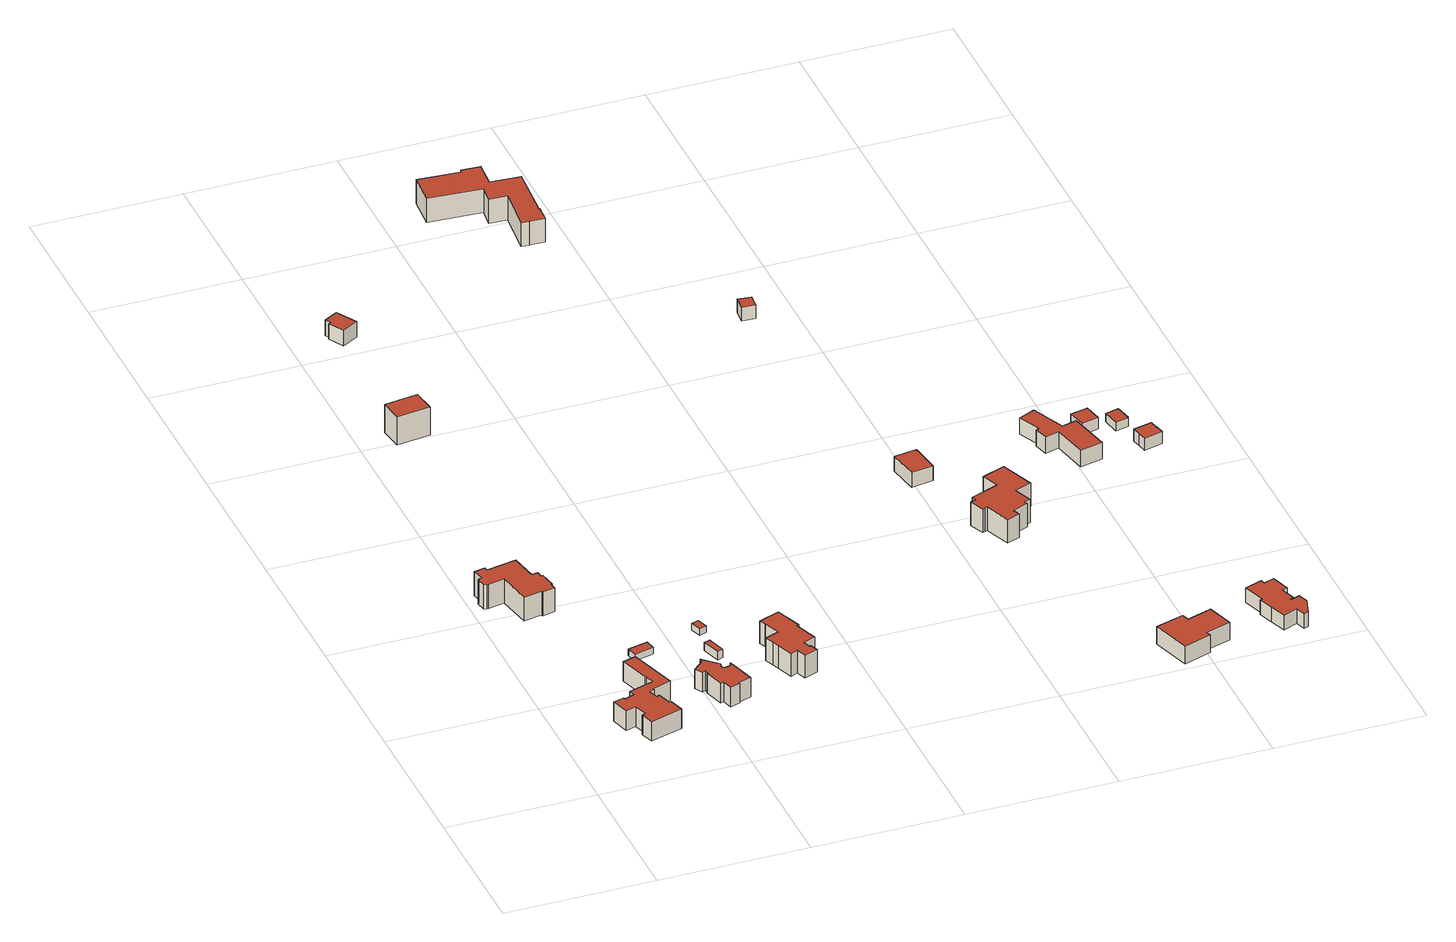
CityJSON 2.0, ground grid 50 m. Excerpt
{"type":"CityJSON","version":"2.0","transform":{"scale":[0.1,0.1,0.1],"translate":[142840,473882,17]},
"CityObjects":{
"building1":{"type":"Building","attributes":{"b3_dak_type":"slanted","b3_h_dak_50p":27.46,"b3_h_dak_70p":29.68,"b3_h_dak_max":32.9,"b3_h_dak_min":24.1,"b3_h_maaiveld":22.57,"b3_kas_warenhuis":false,"b3_mutatie_ahn3_ahn4":false,"b3_reconstructie_onvolledig":false,"b3_rmse_lod12":2.76,"b3_rmse_lod13":1.72,"b3_rmse_lod22":0.23,"b3_val3dity_lod12":"[]","b3_val3dity_lod13":"[]","b3_val3dity_lod22":"[]","b3_volume_lod12":1932.84,"b3_volume_lod13":1721.57,"b3_volume_lod22":1518.08,"geconstateerd":false,"oorspronkelijkbouwjaar":1938,"status":"Pand in gebruik"},"children":["building1-1"]},
"building1-1":{"type":"BuildingPart","parents":["building1"],"geometry":[{"type":"Solid","lod":"1.2","boundaries":[[[[0,1,2,3,4,5,6,7,8,9,10,11,12,13,14,15,16,17,18,19,20,21,22,23]],[[24,21,20,25]],[[25,20,19,26]],[[26,19,18,27]],[[27,18,17,28]],[[29,22,21,24]],[[30,1,0,31]],[[28,17,16,32]],[[33,7,6,34]],[[32,16,15,35]],[[36,8,7,33]],[[35,15,14,37]],[[37,14,13,38]],[[39,11,10,40]],[[40,10,9,41]],[[38,13,12,42]],[[42,12,11,39]],[[43,2,1,30]],[[41,9,8,36]],[[34,6,5,44]],[[44,5,4,45]],[[45,4,3,46]],[[46,3,2,43]],[[31,0,23,47]],[[47,23,22,29]],[[47,29,24,25,26,27,28,32,35,37,38,42,39,40,41,36,33,34,44,45,46,43,30,31]]]],"semantics":{"surfaces":[{"type":"GroundSurface"},{"type":"WallSurface","on_footprint_edge":true},{"type":"RoofSurface"}],"values":[[0,1,1,1,1,1,1,1,1,1,1,1,1,1,1,1,1,1,1,1,1,1,1,1,1,2]]}}]},
"building2":{"type":"Building","attributes":{"b3_dak_type":"slanted","b3_h_dak_50p":30.79,"b3_h_dak_70p":31.94,"b3_h_dak_max":34.49,"b3_h_dak_min":26.42,"b3_h_maaiveld":23.3,"b3_kas_warenhuis":false,"b3_mutatie_ahn3_ahn4":false,"b3_reconstructie_onvolledig":false,"b3_rmse_lod12":2.21,"b3_rmse_lod13":2.01,"b3_rmse_lod22":0.252,"b3_val3dity_lod12":"[]","b3_val3dity_lod13":"[]","b3_val3dity_lod22":"[]","b3_volume_lod12":1995.86,"b3_volume_lod13":1977.35,"b3_volume_lod22":1734.51,"geconstateerd":false,"oorspronkelijkbouwjaar":1918,"status":"Pand in gebruik"},"children":["building2-1"]},
"building2-1":{"type":"BuildingPart","parents":["building2"],"geometry":[{"type":"Solid","lod":"1.2","boundaries":[[[[48,49,50,51,52,53,54,55,56,57,58,59,60,61,62,63,64,65,66,67,68]],[[69,63,62,70]],[[71,68,67,72]],[[73,49,48,74]],[[75,56,55,76]],[[77,52,51,78]],[[78,51,50,79]],[[72,67,66,80]],[[80,66,65,81]],[[82,61,60,83]],[[70,62,61,82]],[[81,65,64,84]],[[84,64,63,69]],[[83,60,59,85]],[[86,54,53,87]],[[76,55,54,86]],[[85,59,58,88]],[[89,57,56,75]],[[88,58,57,89]],[[87,53,52,77]],[[79,50,49,73]],[[74,48,68,71]],[[74,71,72,80,81,84,69,70,82,83,85,88,89,75,76,86,87,77,78,79,73]]]],"semantics":{"surfaces":[{"type":"GroundSurface"},{"type":"WallSurface","on_footprint_edge":true},{"type":"RoofSurface"}],"values":[[0,1,1,1,1,1,1,1,1,1,1,1,1,1,1,1,1,1,1,1,1,1,2]]}}]},
"building3":{"type":"Building","attributes":{"b3_dak_type":"multiple horizontal","b3_h_dak_50p":24.87,"b3_h_dak_70p":24.9,"b3_h_dak_max":25.08,"b3_h_dak_min":24.71,"b3_h_maaiveld":22.46,"b3_kas_warenhuis":false,"b3_mutatie_ahn3_ahn4":false,"b3_reconstructie_onvolledig":false,"b3_rmse_lod12":0.0521,"b3_rmse_lod13":0.0521,"b3_rmse_lod22":0.0312,"b3_val3dity_lod12":"[]","b3_val3dity_lod13":"[]","b3_val3dity_lod22":"[]","b3_volume_lod12":57.89,"b3_volume_lod13":57.89,"b3_volume_lod22":57.48,"geconstateerd":false,"oorspronkelijkbouwjaar":1938,"status":"Pand in gebruik"},"children":["building3-1"]},
"building3-1":{"type":"BuildingPart","parents":["building3"],"geometry":[{"type":"Solid","lod":"1.2","boundaries":[[[[90,91,92,93]],[[94,91,90,95]],[[96,92,91,94]],[[95,90,93,97]],[[97,93,92,96]],[[97,96,94,95]]]],"semantics":{"surfaces":[{"type":"GroundSurface"},{"type":"WallSurface","on_footprint_edge":true},{"type":"RoofSurface"}],"values":[[0,1,1,1,1,2]]}}]},
"building4":{"type":"Building","attributes":{"b3_dak_type":"slanted","b3_h_dak_50p":28.31,"b3_h_dak_70p":29.07,"b3_h_dak_max":32.61,"b3_h_dak_min":24.62,"b3_h_maaiveld":22.3,"b3_kas_warenhuis":false,"b3_mutatie_ahn3_ahn4":false,"b3_reconstructie_onvolledig":false,"b3_rmse_lod12":2.02,"b3_rmse_lod13":2.02,"b3_rmse_lod22":0.365,"b3_val3dity_lod12":"[]","b3_val3dity_lod13":"[]","b3_val3dity_lod22":"[]","b3_volume_lod12":859.5,"b3_volume_lod13":859.5,"b3_volume_lod22":766.07,"geconstateerd":false,"oorspronkelijkbouwjaar":1936,"status":"Pand in gebruik"},"children":["building4-1"]},
"building4-1":{"type":"BuildingPart","parents":["building4"],"geometry":[{"type":"Solid","lod":"1.2","boundaries":[[[[98,99,100,101,102,103,104,105,106,107,108,109,110,111,112,113,114,115,116]],[[117,115,114,118]],[[119,111,110,120]],[[120,110,109,121]],[[122,112,111,119]],[[123,108,107,124]],[[121,109,108,123]],[[125,103,102,126]],[[124,107,106,127]],[[126,102,101,128]],[[127,106,105,129]],[[130,113,112,122]],[[118,114,113,130]],[[131,116,115,117]],[[132,100,99,133]],[[128,101,100,132]],[[134,98,116,131]],[[135,104,103,125]],[[129,105,104,135]],[[133,99,98,134]],[[133,134,131,117,118,130,122,119,120,121,123,124,127,129,135,125,126,128,132]]]],"semantics":{"surfaces":[{"type":"GroundSurface"},{"type":"WallSurface","on_footprint_edge":true},{"type":"RoofSurface"}],"values":[[0,1,1,1,1,1,1,1,1,1,1,1,1,1,1,1,1,1,1,1,2]]}}]},
"building5":{"type":"Building","attributes":{"b3_dak_type":"multiple horizontal","b3_h_dak_50p":25.22,"b3_h_dak_70p":25.24,"b3_h_dak_max":25.36,"b3_h_dak_min":25,"b3_h_maaiveld":22.24,"b3_kas_warenhuis":false,"b3_mutatie_ahn3_ahn4":false,"b3_reconstructie_onvolledig":false,"b3_rmse_lod12":0.0523,"b3_rmse_lod13":0.0523,"b3_rmse_lod22":0.0456,"b3_val3dity_lod12":"[]","b3_val3dity_lod13":"[]","b3_val3dity_lod22":"[]","b3_volume_lod12":41.6,"b3_volume_lod13":41.6,"b3_volume_lod22":41.33,"geconstateerd":false,"oorspronkelijkbouwjaar":2020,"status":"Pand in gebruik"},"children":["building5-1"]},
"building5-1":{"type":"BuildingPart","parents":["building5"],"geometry":[{"type":"Solid","lod":"1.2","boundaries":[[[[136,137,138,139]],[[140,137,136,141]],[[141,136,139,142]],[[143,138,137,140]],[[142,139,138,143]],[[142,143,140,141]]]],"semantics":{"surfaces":[{"type":"GroundSurface"},{"type":"WallSurface","on_footprint_edge":true},{"type":"RoofSurface"}],"values":[[0,1,1,1,1,2]]}}]},
"building6":{"type":"Building","attributes":{"b3_dak_type":"multiple horizontal","b3_h_dak_50p":30.18,"b3_h_dak_70p":30.24,"b3_h_dak_max":30.89,"b3_h_dak_min":26.94,"b3_h_maaiveld":19.86,"b3_kas_warenhuis":false,"b3_mutatie_ahn3_ahn4":false,"b3_reconstructie_onvolledig":false,"b3_rmse_lod12":0.431,"b3_rmse_lod13":0.431,"b3_rmse_lod22":0.425,"b3_val3dity_lod12":"[]","b3_val3dity_lod13":"[]","b3_val3dity_lod22":"[]","b3_volume_lod12":918.73,"b3_volume_lod13":918.73,"b3_volume_lod22":917.4,"geconstateerd":false,"oorspronkelijkbouwjaar":2015,"status":"Pand in gebruik"},"children":["building6-1"]},
"building6-1":{"type":"BuildingPart","parents":["building6"],"geometry":[{"type":"Solid","lod":"1.2","boundaries":[[[[144,145,146,147]],[[148,145,144,149]],[[149,144,147,150]],[[151,146,145,148]],[[150,147,146,151]],[[150,151,148,149]]]],"semantics":{"surfaces":[{"type":"GroundSurface"},{"type":"WallSurface","on_footprint_edge":true},{"type":"RoofSurface"}],"values":[[0,1,1,1,1,2]]}}]},
"building7":{"type":"Building","attributes":{"b3_dak_type":"multiple horizontal","b3_h_dak_50p":24.45,"b3_h_dak_70p":24.47,"b3_h_dak_max":24.6,"b3_h_dak_min":24.37,"b3_h_maaiveld":22.13,"b3_kas_warenhuis":false,"b3_mutatie_ahn3_ahn4":false,"b3_reconstructie_onvolledig":false,"b3_rmse_lod12":0.0504,"b3_rmse_lod13":0.0504,"b3_rmse_lod22":0.0187,"b3_val3dity_lod12":"[]","b3_val3dity_lod13":"[]","b3_val3dity_lod22":"[]","b3_volume_lod12":24.43,"b3_volume_lod13":24.43,"b3_volume_lod22":24.09,"geconstateerd":false,"oorspronkelijkbouwjaar":2014,"status":"Pand in gebruik"},"children":["building7-1"]},
"building7-1":{"type":"BuildingPart","parents":["building7"],"geometry":[{"type":"Solid","lod":"1.2","boundaries":[[[[152,153,154,155]],[[156,153,152,157]],[[157,152,155,158]],[[159,154,153,156]],[[158,155,154,159]],[[158,159,156,157]]]],"semantics":{"surfaces":[{"type":"GroundSurface"},{"type":"WallSurface","on_footprint_edge":true},{"type":"RoofSurface"}],"values":[[0,1,1,1,1,2]]}}]},
"building8":{"type":"Building","attributes":{"b3_dak_type":"slanted","b3_h_dak_50p":28.88,"b3_h_dak_70p":29.24,"b3_h_dak_max":30,"b3_h_dak_min":25.81,"b3_h_maaiveld":23.67,"b3_kas_warenhuis":false,"b3_mutatie_ahn3_ahn4":false,"b3_reconstructie_onvolledig":false,"b3_rmse_lod12":1.18,"b3_rmse_lod13":1.18,"b3_rmse_lod22":0.194,"b3_val3dity_lod12":"[]","b3_val3dity_lod13":"[]","b3_val3dity_lod22":"[]","b3_volume_lod12":266.67,"b3_volume_lod13":266.67,"b3_volume_lod22":213.9,"geconstateerd":false,"oorspronkelijkbouwjaar":2003,"status":"Pand in gebruik"},"children":["building8-1"]},
"building8-1":{"type":"BuildingPart","parents":["building8"],"geometry":[{"type":"Solid","lod":"1.2","boundaries":[[[[160,161,162,163,164,165]],[[166,161,160,167]],[[168,164,163,169]],[[170,165,164,168]],[[167,160,165,170]],[[169,163,162,171]],[[171,162,161,166]],[[171,166,167,170,168,169]]]],"semantics":{"surfaces":[{"type":"GroundSurface"},{"type":"WallSurface","on_footprint_edge":true},{"type":"RoofSurface"}],"values":[[0,1,1,1,1,1,1,2]]}}]},
"building9":{"type":"Building","attributes":{"b3_dak_type":"slanted","b3_h_dak_50p":28.05,"b3_h_dak_70p":29.94,"b3_h_dak_max":32.01,"b3_h_dak_min":22.14,"b3_h_maaiveld":21.81,"b3_kas_warenhuis":false,"b3_mutatie_ahn3_ahn4":false,"b3_reconstructie_onvolledig":false,"b3_rmse_lod12":2.98,"b3_rmse_lod13":1.12,"b3_rmse_lod22":0.224,"b3_val3dity_lod12":"[]","b3_val3dity_lod13":"[]","b3_val3dity_lod22":"[]","b3_volume_lod12":1630.46,"b3_volume_lod13":1348.46,"b3_volume_lod22":1246.52,"geconstateerd":false,"oorspronkelijkbouwjaar":1934,"status":"Pand in gebruik"},"children":["building9-1"]},
"building9-1":{"type":"BuildingPart","parents":["building9"],"geometry":[{"type":"Solid","lod":"1.2","boundaries":[[[[172,173,174,175,176,177,178,179,180,181,182,183,184,185,186,187,188,189,190]],[[191,187,186,192]],[[192,186,185,193]],[[194,188,187,191]],[[195,189,188,194]],[[196,182,181,197]],[[198,190,189,195]],[[199,183,182,196]],[[200,184,183,199]],[[193,185,184,200]],[[197,181,180,201]],[[201,180,179,202]],[[202,179,178,203]],[[204,176,175,205]],[[205,175,174,206]],[[203,178,177,207]],[[207,177,176,204]],[[208,172,190,198]],[[206,174,173,209]],[[209,173,172,208]],[[209,208,198,195,194,191,192,193,200,199,196,197,201,202,203,207,204,205,206]]]],"semantics":{"surfaces":[{"type":"GroundSurface"},{"type":"WallSurface","on_footprint_edge":true},{"type":"RoofSurface"}],"values":[[0,1,1,1,1,1,1,1,1,1,1,1,1,1,1,1,1,1,1,1,2]]}}]},
"building10":{"type":"Building","attributes":{"b3_dak_type":"slanted","b3_h_dak_50p":28.33,"b3_h_dak_70p":30.51,"b3_h_dak_max":33.25,"b3_h_dak_min":24.98,"b3_h_maaiveld":21.78,"b3_kas_warenhuis":false,"b3_mutatie_ahn3_ahn4":false,"b3_reconstructie_onvolledig":false,"b3_rmse_lod12":3.51,"b3_rmse_lod13":1.2,"b3_rmse_lod22":0.071,"b3_val3dity_lod12":"[]","b3_val3dity_lod13":"[]","b3_val3dity_lod22":"[]","b3_volume_lod12":3918.41,"b3_volume_lod13":3126.68,"b3_volume_lod22":2864.47,"geconstateerd":false,"oorspronkelijkbouwjaar":1920,"status":"Pand in gebruik"},"children":["building10-1"]},
"building10-1":{"type":"BuildingPart","parents":["building10"],"geometry":[{"type":"Solid","lod":"1.2","boundaries":[[[[210,211,212,213,214,215,216,217,218,219,220,221,222,223,224,225]],[[226,224,223,227]],[[228,216,215,229]],[[230,217,216,228]],[[231,218,217,230]],[[232,211,210,233]],[[233,210,225,234]],[[229,215,214,235]],[[236,213,212,237]],[[235,214,213,236]],[[237,212,211,232]],[[238,222,221,239]],[[239,221,220,240]],[[227,223,222,238]],[[240,220,219,241]],[[241,219,218,231]],[[234,225,224,226]],[[234,226,227,238,239,240,241,231,230,228,229,235,236,237,232,233]]]],"semantics":{"surfaces":[{"type":"GroundSurface"},{"type":"WallSurface","on_footprint_edge":true},{"type":"RoofSurface"}],"values":[[0,1,1,1,1,1,1,1,1,1,1,1,1,1,1,1,1,2]]}}]},
"building11":{"type":"Building","attributes":{"b3_dak_type":"slanted","b3_h_dak_50p":24.63,"b3_h_dak_70p":25.18,"b3_h_dak_max":26.44,"b3_h_dak_min":23.43,"b3_h_maaiveld":19.76,"b3_kas_warenhuis":false,"b3_mutatie_ahn3_ahn4":false,"b3_reconstructie_onvolledig":false,"b3_rmse_lod12":0.93,"b3_rmse_lod13":0.93,"b3_rmse_lod22":0.0324,"b3_val3dity_lod12":"[]","b3_val3dity_lod13":"[]","b3_val3dity_lod22":"[]","b3_volume_lod12":426.34,"b3_volume_lod13":426.34,"b3_volume_lod22":391.18,"geconstateerd":false,"oorspronkelijkbouwjaar":2020,"status":"Pand in gebruik"},"children":["building11-1"]},
"building11-1":{"type":"BuildingPart","parents":["building11"],"geometry":[{"type":"Solid","lod":"1.2","boundaries":[[[[242,243,244,245,246,247]],[[248,242,247,249]],[[250,245,244,251]],[[251,244,243,252]],[[249,247,246,253]],[[253,246,245,250]],[[252,243,242,248]],[[252,248,249,253,250,251]]]],"semantics":{"surfaces":[{"type":"GroundSurface"},{"type":"WallSurface","on_footprint_edge":true},{"type":"RoofSurface"}],"values":[[0,1,1,1,1,1,1,2]]}}]},
"building12":{"type":"Building","attributes":{"b3_dak_type":"slanted","b3_h_dak_50p":26.9,"b3_h_dak_70p":28.19,"b3_h_dak_max":31.18,"b3_h_dak_min":20.78,"b3_h_maaiveld":19.72,"b3_kas_warenhuis":false,"b3_mutatie_ahn3_ahn4":false,"b3_reconstructie_onvolledig":false,"b3_rmse_lod12":2.63,"b3_rmse_lod13":1.94,"b3_rmse_lod22":0.155,"b3_val3dity_lod12":"[]","b3_val3dity_lod13":"[]","b3_val3dity_lod22":"[]","b3_volume_lod12":2363.93,"b3_volume_lod13":2266.76,"b3_volume_lod22":1996.32,"geconstateerd":false,"oorspronkelijkbouwjaar":1937,"status":"Pand in gebruik"},"children":["building12-1"]},
"building12-1":{"type":"BuildingPart","parents":["building12"],"geometry":[{"type":"Solid","lod":"1.2","boundaries":[[[[254,255,256,257,258,259,260,261,262,263,264,265,266,267,268,269,270]],[[271,264,263,272]],[[272,263,262,273]],[[274,265,264,271]],[[275,266,265,274]],[[276,268,267,277]],[[277,267,266,275]],[[278,255,254,279]],[[280,256,255,278]],[[273,262,261,281]],[[281,261,260,282]],[[282,260,259,283]],[[283,259,258,284]],[[284,258,257,285]],[[279,254,270,286]],[[285,257,256,280]],[[287,269,268,276]],[[286,270,269,287]],[[286,287,276,277,275,274,271,272,273,281,282,283,284,285,280,278,279]]]],"semantics":{"surfaces":[{"type":"GroundSurface"},{"type":"WallSurface","on_footprint_edge":true},{"type":"RoofSurface"}],"values":[[0,1,1,1,1,1,1,1,1,1,1,1,1,1,1,1,1,1,2]]}}]},
"building13":{"type":"Building","attributes":{"b3_dak_type":"slanted","b3_h_dak_50p":24.81,"b3_h_dak_70p":25.71,"b3_h_dak_max":28.4,"b3_h_dak_min":21.49,"b3_h_maaiveld":19.28,"b3_kas_warenhuis":false,"b3_mutatie_ahn3_ahn4":false,"b3_reconstructie_onvolledig":false,"b3_rmse_lod12":1.91,"b3_rmse_lod13":1.91,"b3_rmse_lod22":0.0626,"b3_val3dity_lod12":"[]","b3_val3dity_lod13":"[]","b3_val3dity_lod22":"[]","b3_volume_lod12":1375.63,"b3_volume_lod13":1375.63,"b3_volume_lod22":1156.2,"geconstateerd":false,"oorspronkelijkbouwjaar":1994,"status":"Pand in gebruik"},"children":["building13-1"]},
"building13-1":{"type":"BuildingPart","parents":["building13"],"geometry":[{"type":"Solid","lod":"1.2","boundaries":[[[[288,289,290,291,292,293,294,295]],[[296,295,294,297]],[[297,294,293,298]],[[299,291,290,300]],[[301,292,291,299]],[[302,288,295,296]],[[298,293,292,301]],[[300,290,289,303]],[[303,289,288,302]],[[303,302,296,297,298,301,299,300]]]],"semantics":{"surfaces":[{"type":"GroundSurface"},{"type":"WallSurface","on_footprint_edge":true},{"type":"RoofSurface"}],"values":[[0,1,1,1,1,1,1,1,1,2]]}}]},
"building14":{"type":"Building","attributes":{"b3_dak_type":"slanted","b3_h_dak_50p":25.83,"b3_h_dak_70p":26.09,"b3_h_dak_max":27.3,"b3_h_dak_min":24.59,"b3_h_maaiveld":21.17,"b3_kas_warenhuis":false,"b3_mutatie_ahn3_ahn4":false,"b3_reconstructie_onvolledig":false,"b3_rmse_lod12":0.764,"b3_rmse_lod13":0.764,"b3_rmse_lod22":0.0733,"b3_val3dity_lod12":"[]","b3_val3dity_lod13":"[]","b3_val3dity_lod22":"[]","b3_volume_lod12":104.19,"b3_volume_lod13":104.19,"b3_volume_lod22":99.49,"geconstateerd":false,"oorspronkelijkbouwjaar":2002,"status":"Pand in gebruik"},"children":["building14-1"]},
"building14-1":{"type":"BuildingPart","parents":["building14"],"geometry":[{"type":"Solid","lod":"1.2","boundaries":[[[[304,305,306,307]],[[308,305,304,309]],[[309,304,307,310]],[[311,306,305,308]],[[310,307,306,311]],[[310,311,308,309]]]],"semantics":{"surfaces":[{"type":"GroundSurface"},{"type":"WallSurface","on_footprint_edge":true},{"type":"RoofSurface"}],"values":[[0,1,1,1,1,2]]}}]},
"building15":{"type":"Building","attributes":{"b3_dak_type":"slanted","b3_h_dak_50p":21.57,"b3_h_dak_70p":23.14,"b3_h_dak_max":24.14,"b3_h_dak_min":20.46,"b3_h_maaiveld":17.85,"b3_kas_warenhuis":false,"b3_mutatie_ahn3_ahn4":false,"b3_reconstructie_onvolledig":false,"b3_rmse_lod12":1.28,"b3_rmse_lod13":1.28,"b3_rmse_lod22":0.0724,"b3_val3dity_lod12":"[]","b3_val3dity_lod13":"[]","b3_val3dity_lod22":"[]","b3_volume_lod12":966.36,"b3_volume_lod13":966.36,"b3_volume_lod22":821.72,"geconstateerd":false,"oorspronkelijkbouwjaar":1953,"status":"Pand in gebruik"},"children":["building15-1"]},
"building15-1":{"type":"BuildingPart","parents":["building15"],"geometry":[{"type":"Solid","lod":"1.2","boundaries":[[[[312,313,314,315,316,317,318,319,320,321,322,323,324,325,326,327,328,329,330]],[[331,319,318,332]],[[333,320,319,331]],[[334,328,327,335]],[[336,329,328,334]],[[335,327,326,337]],[[337,326,325,338]],[[338,325,324,339]],[[339,324,323,340]],[[341,321,320,333]],[[342,316,315,343]],[[344,330,329,336]],[[332,318,317,345]],[[340,323,322,346]],[[345,317,316,342]],[[347,313,312,348]],[[343,315,314,349]],[[348,312,330,344]],[[349,314,313,347]],[[346,322,321,341]],[[346,341,333,331,332,345,342,343,349,347,348,344,336,334,335,337,338,339,340]]]],"semantics":{"surfaces":[{"type":"GroundSurface"},{"type":"WallSurface","on_footprint_edge":true},{"type":"RoofSurface"}],"values":[[0,1,1,1,1,1,1,1,1,1,1,1,1,1,1,1,1,1,1,1,2]]}}]},
"building16":{"type":"Building","attributes":{"b3_dak_type":"slanted","b3_h_dak_50p":23.3,"b3_h_dak_70p":24.62,"b3_h_dak_max":27.68,"b3_h_dak_min":21.16,"b3_h_maaiveld":18.8,"b3_kas_warenhuis":false,"b3_mutatie_ahn3_ahn4":false,"b3_reconstructie_onvolledig":false,"b3_rmse_lod12":2.15,"b3_rmse_lod13":1.21,"b3_rmse_lod22":0.125,"b3_val3dity_lod12":"[]","b3_val3dity_lod13":"[]","b3_val3dity_lod22":"[]","b3_volume_lod12":1170.1,"b3_volume_lod13":1019.83,"b3_volume_lod22":931.6,"geconstateerd":false,"oorspronkelijkbouwjaar":1962,"status":"Pand in gebruik"},"children":["building16-1"]},
"building16-1":{"type":"BuildingPart","parents":["building16"],"geometry":[{"type":"Solid","lod":"1.2","boundaries":[[[[350,351,352,353,354,355,356,357,358,359]],[[360,358,357,361]],[[362,359,358,360]],[[363,356,355,364]],[[361,357,356,363]],[[365,353,352,366]],[[367,354,353,365]],[[364,355,354,367]],[[368,351,350,369]],[[366,352,351,368]],[[369,350,359,362]],[[369,362,360,361,363,364,367,365,366,368]]]],"semantics":{"surfaces":[{"type":"GroundSurface"},{"type":"WallSurface","on_footprint_edge":true},{"type":"RoofSurface"}],"values":[[0,1,1,1,1,1,1,1,1,1,1,2]]}}]},
"building17":{"type":"Building","attributes":{"b3_dak_type":"slanted","b3_h_dak_50p":22.43,"b3_h_dak_70p":22.86,"b3_h_dak_max":23.62,"b3_h_dak_min":21.28,"b3_h_maaiveld":18.72,"b3_kas_warenhuis":false,"b3_mutatie_ahn3_ahn4":false,"b3_reconstructie_onvolledig":false,"b3_rmse_lod12":0.773,"b3_rmse_lod13":0.773,"b3_rmse_lod22":0.0249,"b3_val3dity_lod12":"[]","b3_val3dity_lod13":"[]","b3_val3dity_lod22":"[]","b3_volume_lod12":155.06,"b3_volume_lod13":155.06,"b3_volume_lod22":140.07,"geconstateerd":false,"oorspronkelijkbouwjaar":1963,"status":"Pand in gebruik"},"children":["building17-1"]},
"building17-1":{"type":"BuildingPart","parents":["building17"],"geometry":[{"type":"Solid","lod":"1.2","boundaries":[[[[370,371,372,373,374]],[[375,371,370,376]],[[377,372,371,375]],[[378,373,372,377]],[[376,370,374,379]],[[379,374,373,378]],[[379,378,377,375,376]]]],"semantics":{"surfaces":[{"type":"GroundSurface"},{"type":"WallSurface","on_footprint_edge":true},{"type":"RoofSurface"}],"values":[[0,1,1,1,1,1,2]]}}]},
"building18":{"type":"Building","attributes":{"b3_dak_type":"slanted","b3_h_dak_50p":20.92,"b3_h_dak_70p":21.03,"b3_h_dak_max":21.1,"b3_h_dak_min":20.45,"b3_h_maaiveld":18.03,"b3_kas_warenhuis":false,"b3_mutatie_ahn3_ahn4":false,"b3_reconstructie_onvolledig":false,"b3_rmse_lod12":0.235,"b3_rmse_lod13":0.235,"b3_rmse_lod22":0.198,"b3_val3dity_lod12":"[]","b3_val3dity_lod13":"[]","b3_val3dity_lod22":"[]","b3_volume_lod12":83.74,"b3_volume_lod13":83.74,"b3_volume_lod22":80.67,"geconstateerd":false,"oorspronkelijkbouwjaar":1962,"status":"Pand in gebruik"},"children":["building18-1"]},
"building18-1":{"type":"BuildingPart","parents":["building18"],"geometry":[{"type":"Solid","lod":"1.2","boundaries":[[[[380,381,382,383,384,385]],[[386,380,385,387]],[[387,385,384,388]],[[388,384,383,389]],[[389,383,382,390]],[[390,382,381,391]],[[391,381,380,386]],[[391,386,387,388,389,390]]]],"semantics":{"surfaces":[{"type":"GroundSurface"},{"type":"WallSurface","on_footprint_edge":true},{"type":"RoofSurface"}],"values":[[0,1,1,1,1,1,1,2]]}}]},
"building19":{"type":"Building","attributes":{"b3_dak_type":"slanted","b3_h_dak_50p":21.76,"b3_h_dak_70p":22.32,"b3_h_dak_max":23.1,"b3_h_dak_min":20.2,"b3_h_maaiveld":18.04,"b3_kas_warenhuis":false,"b3_mutatie_ahn3_ahn4":false,"b3_reconstructie_onvolledig":false,"b3_rmse_lod12":0.915,"b3_rmse_lod13":0.915,"b3_rmse_lod22":0.0463,"b3_val3dity_lod12":"[]","b3_val3dity_lod13":"[]","b3_val3dity_lod22":"[]","b3_volume_lod12":165.69,"b3_volume_lod13":165.69,"b3_volume_lod22":145.64,"geconstateerd":false,"oorspronkelijkbouwjaar":2011,"status":"Pand in gebruik"},"children":["building19-1"]},
"building19-1":{"type":"BuildingPart","parents":["building19"],"geometry":[{"type":"Solid","lod":"1.2","boundaries":[[[[392,393,394,395,396,397,398,399,400]],[[401,396,395,402]],[[403,393,392,404]],[[405,397,396,401]],[[404,392,400,406]],[[406,400,399,407]],[[407,399,398,408]],[[408,398,397,405]],[[402,395,394,409]],[[409,394,393,403]],[[409,403,404,406,407,408,405,401,402]]]],"semantics":{"surfaces":[{"type":"GroundSurface"},{"type":"WallSurface","on_footprint_edge":true},{"type":"RoofSurface"}],"values":[[0,1,1,1,1,1,1,1,1,1,2]]}}]}
},
"vertices":[
[229,194,56],[216,239,56],[181,229,56],[163,289,56],[199,298,56],[201,291,56],[235,304,56],[229,324,56],[314,350,56],[305,380,56],[301,380,56],[269,482,56],[313,495,56],[364,333,56],[300,312,56],[302,306,56],[285,300,56],[296,269,56],[306,273,56],[321,228,56],[327,228,56],[341,178,56],[232,146,56],[219,190,56],[341,178,127],[327,228,127],[321,228,127],[306,273,127],[296,269,127],[232,146,127],[216,239,127],[229,194,127],[285,300,127],[229,324,127],[235,304,127],[302,306,127],[314,350,127],[300,312,127],[364,333,127],[269,482,127],[301,380,127],[305,380,127],[313,495,127],[181,229,127],[201,291,127],[199,298,127],[163,289,127],[219,190,127],
[20,987,63],[11,991,63],[6,1021,63],[13,1028,63],[19,1029,63],[11,1069,63],[47,1076,63],[50,1064,63],[150,1083,63],[167,992,63],[188,996,63],[192,975,63],[197,976,63],[207,921,63],[203,920,63],[207,899,63],[164,891,63],[163,896,63],[102,884,63],[81,998,63],[26,988,63],[207,899,150],[203,920,150],[26,988,150],[81,998,150],[11,991,150],[20,987,150],[150,1083,150],[50,1064,150],[19,1029,150],[13,1028,150],[6,1021,150],[102,884,150],[163,896,150],[207,921,150],[197,976,150],[164,891,150],[192,975,150],[47,1076,150],[11,1069,150],[188,996,150],[167,992,150],
[400,622,55],[408,589,55],[342,573,55],[334,608,55],[408,589,79],[400,622,79],[342,573,79],[334,608,79],
[494,403,53],[494,416,53],[542,371,53],[538,356,53],[547,348,53],[569,354,53],[571,365,53],[572,365,53],[600,268,53],[558,255,53],[558,249,53],[524,239,53],[514,273,53],[504,270,53],[485,335,53],[489,336,53],[485,350,53],[474,346,53],[458,370,53],[474,346,123],[485,350,123],[504,270,123],[514,273,123],[524,239,123],[485,335,123],[558,249,123],[558,255,123],[569,354,123],[547,348,123],[600,268,123],[538,356,123],[572,365,123],[489,336,123],[458,370,123],[542,371,123],[494,416,123],[494,403,123],[571,365,123],
[599,499,52],[579,493,52],[560,555,52],[580,561,52],[579,493,82],[599,499,82],[580,561,82],[560,555,82],
[217,1978,29],[105,1963,29],[93,2040,29],[205,2056,29],[105,1963,132],[217,1978,132],[205,2056,132],[93,2040,132],
[602,646,51],[577,637,51],[564,673,51],[589,683,51],[577,637,75],[602,646,75],[589,683,75],[564,673,75],
[180,2503,67],[127,2472,67],[97,2522,67],[104,2526,67],[94,2545,67],[140,2572,67],[127,2472,123],[180,2503,123],[94,2545,123],[104,2526,123],[140,2572,123],[97,2522,123],
[745,454,48],[764,460,48],[743,515,48],[742,514,48],[733,536,48],[803,562,48],[835,475,48],[828,473,48],[857,394,48],[816,378,48],[825,353,48],[829,355,48],[839,328,48],[794,311,48],[781,345,48],[757,335,48],[737,389,48],[729,413,48],[717,443,48],[757,335,130],[781,345,130],[794,311,130],[737,389,130],[729,413,130],[825,353,130],[816,378,130],[717,443,130],[829,355,130],[839,328,130],[857,394,130],[828,473,130],[835,475,130],[733,536,130],[742,514,130],[743,515,130],[803,562,130],[745,454,130],[764,460,130],
[912,2862,48],[909,2805,48],[857,2808,48],[857,2807,48],[832,2809,48],[845,2959,48],[786,2962,48],[792,3022,48],[612,3034,48],[619,3142,48],[762,3133,48],[763,3142,48],[827,3139,48],[821,3052,48],[923,3044,48],[909,2862,48],[923,3044,135],[821,3052,135],[786,2962,135],[845,2959,135],[792,3022,135],[612,3034,135],[909,2805,135],[912,2862,135],[909,2862,135],[832,2809,135],[857,2807,135],[857,2808,135],[827,3139,135],[763,3142,135],[762,3133,135],[619,3142,135],
[1535,1304,28],[1535,1299,28],[1537,1300,28],[1551,1202,28],[1477,1191,28],[1460,1292,28],[1535,1304,82],[1460,1292,82],[1551,1202,82],[1537,1300,82],[1535,1299,82],[1477,1191,82],
[1678,993,27],[1656,1051,27],[1734,1080,27],[1777,966,27],[1721,945,27],[1744,884,27],[1723,877,27],[1728,865,27],[1676,845,27],[1685,821,27],[1641,805,27],[1608,892,27],[1600,889,27],[1590,885,27],[1571,935,27],[1590,942,27],[1584,958,27],[1641,805,112],[1685,821,112],[1676,845,112],[1608,892,112],[1600,889,112],[1571,935,112],[1590,885,112],[1656,1051,112],[1678,993,112],[1734,1080,112],[1728,865,112],[1723,877,112],[1744,884,112],[1721,945,112],[1777,966,112],[1584,958,112],[1590,942,112],
[1868,136,23],[1963,165,23],[1971,139,23],[2054,166,23],[2082,78,23],[1998,52,23],[2003,35,23],[1909,5,23],[1909,5,87],[2003,35,87],[1998,52,87],[2054,166,87],[1971,139,87],[2082,78,87],[1868,136,87],[1963,165,87],
[1359,2198,42],[1314,2201,42],[1318,2248,42],[1363,2244,42],[1314,2201,91],[1359,2198,91],[1363,2244,91],[1318,2248,91],
[2234,197,8],[2208,272,8],[2266,292,8],[2271,277,8],[2306,290,8],[2326,226,8],[2308,221,8],[2325,171,8],[2313,167,8],[2315,163,8],[2345,174,8],[2357,142,8],[2356,138,8],[2338,82,8],[2323,76,8],[2312,108,8],[2263,89,8],[2244,143,8],[2226,194,8],[2325,171,61],[2308,221,61],[2313,167,61],[2263,89,61],[2312,108,61],[2244,143,61],[2323,76,61],[2338,82,61],[2356,138,61],[2357,142,61],[2315,163,61],[2306,290,61],[2271,277,61],[2226,194,61],[2326,226,61],[2345,174,61],[2208,272,61],[2234,197,61],[2266,292,61],
[1928,1232,18],[1916,1279,18],[1925,1283,18],[1892,1358,18],[1948,1383,18],[1997,1271,18],[2047,1282,18],[2078,1142,18],[2001,1125,18],[1975,1244,18],[2001,1125,77],[2078,1142,77],[1975,1244,77],[2047,1282,77],[1997,1271,77],[1892,1358,77],[1925,1283,77],[1948,1383,77],[1916,1279,77],[1928,1232,77],
[2125,1298,17],[2068,1285,17],[2054,1347,17],[2109,1359,17],[2112,1360,17],[2068,1285,59],[2125,1298,59],[2054,1347,59],[2109,1359,59],[2112,1360,59],
[2164,1339,10],[2209,1349,10],[2220,1295,10],[2217,1294,10],[2218,1290,10],[2174,1281,10],[2164,1339,40],[2174,1281,40],[2218,1290,40],[2217,1294,40],[2220,1295,40],[2209,1349,40],
[2269,1219,10],[2274,1195,10],[2276,1195,10],[2282,1166,10],[2218,1151,10],[2212,1180,10],[2205,1210,10],[2269,1225,10],[2270,1220,10],[2218,1151,53],[2282,1166,53],[2274,1195,53],[2269,1219,53],[2212,1180,53],[2270,1220,53],[2269,1225,53],[2205,1210,53],[2276,1195,53]
]}
